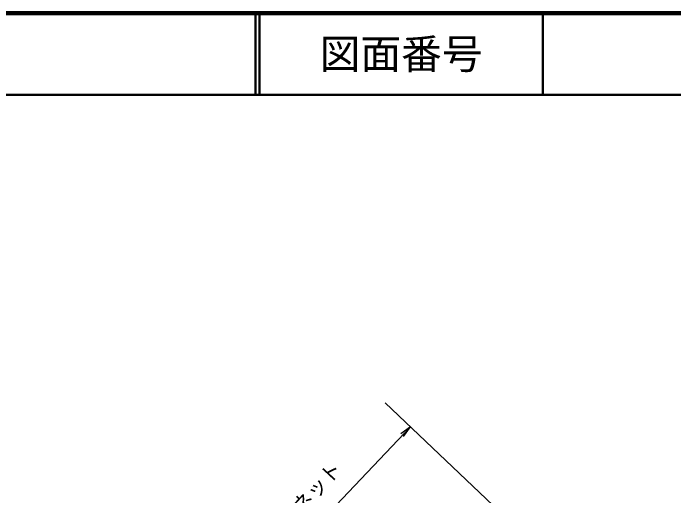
# Model space of a CAD drawing. Units: millimetres, scale not verified. Extents: x 40000 to 680000, y 20000 to 380000.
# Drawn here: x 479010 to 560087, y 320773 to 380000 of the extents above; entities that cross this region are included whole.
import ezdxf
from ezdxf.enums import TextEntityAlignment as Align

# ---------------------------------------------------------------- set-up
doc = ezdxf.new("R2010")
doc.units = ezdxf.units.MM
doc.header["$LTSCALE"] = 1000
for name, color, linetype, lineweight in [('M-BMK-SRVR', 3, 'Continuous', 25), ('M-STR-STR3', 7, 'Continuous', 25), ('M-TTL', 2, 'Continuous', 140), ('M-TTL-LINE', 7, 'Continuous', 50)]:
    doc.layers.add(name, color=color, linetype=linetype, lineweight=lineweight)
doc.layers.add('M-TTL-TXT', color=7, linetype='Continuous')
doc.styles.add('ＭＳ ゴシック', font='')
doc.styles.get('ＭＳ ゴシック').set_extended_font_data('MS Gothic')

# ---------------------------------------------------------------- blocks, each defined once
blk = doc.blocks.new('open_arrow')
at = {"color": 0, "linetype": 'Continuous', "lineweight": -2}
blk.add_lwpolyline([(7.5, 1.25), (0, 0), (7.5, -1.25)], dxfattribs=at)

msp = doc.modelspace()

# ---------------------------------------------------------------- linework, layer by layer
at = {"layer": 'M-BMK-SRVR'}
msp.add_line((524680, 332163), (555716, 302747), dxfattribs=at)
at = {"layer": 'M-STR-STR3'}
msp.add_line((505892, 306183), (527754, 329249), dxfattribs=at)
at = {"layer": 'M-TTL'}
msp.add_line((680000, 380000), (40000, 380000), dxfattribs=at)
at = {"layer": 'M-TTL-LINE'}
for p, q in [((508747, 380000), (508747, 370000)), ((509247, 380000), (509247, 370000)), ((543997, 380000), (543997, 370000)), ((40000, 370000), (680000, 370000))]:
    msp.add_line(p, q, dxfattribs=at)

# ---------------------------------------------------------------- block references
at = {"layer": 'M-STR-STR3', "xscale": 193, "yscale": 193, "rotation": 226.5}
msp.add_blockref('open_arrow', (527754, 329249), dxfattribs=at)

# ---------------------------------------------------------------- texts
at = {"layer": 'M-STR-STR3', "style": 'ＭＳ ゴシック'}
msp.add_text('ロックネット', height=1833, rotation=47.161, dxfattribs=at).set_placement((509695, 312554), align=Align.BOTTOM_LEFT)
at = {"layer": 'M-TTL-TXT', "style": 'ＭＳ ゴシック'}
msp.add_text('図面番号', height=3666, dxfattribs=at).set_placement((526622, 375000), align=Align.MIDDLE_CENTER)

doc.saveas('drawing.dxf')
